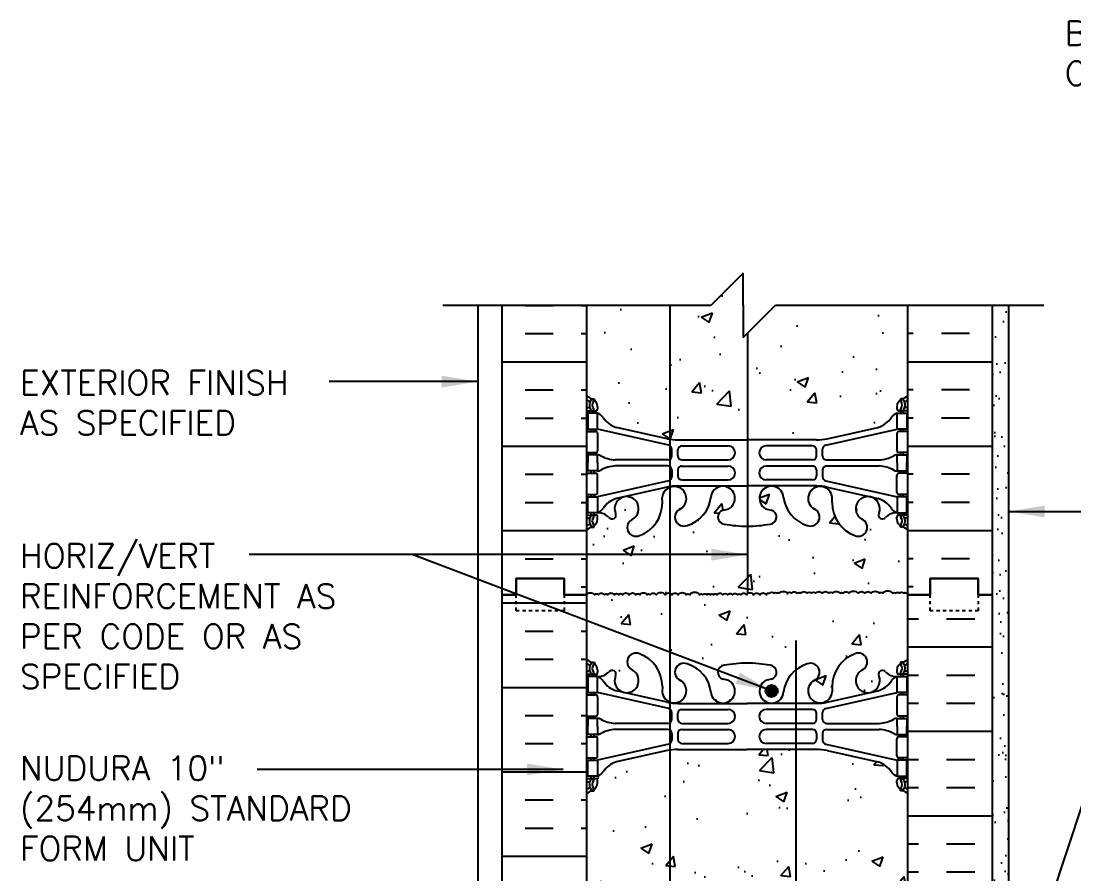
# Model space of a CAD drawing. Header units: inches. Extents: x 28.8 to 85.2, y -16 to 60.5.
# Drawn here: x 31.09 to 63.84, y 28.57 to 55.09 of the extents above; entities that cross this region are included whole.
import ezdxf

# ---------------------------------------------------------------- set-up
doc = ezdxf.new("R2010")
doc.units = ezdxf.units.IN
doc.header["$LTSCALE"] = 0.5
doc.header["$MEASUREMENT"] = 0
doc.linetypes.add('DASHED2', pattern=[0.375, 0.25, -0.125])
for name, color, linetype in [('HATCH', 12, 'Continuous'), ('line25', 2, 'Continuous'), ('LINE3', 3, 'Continuous'), ('LINE50', 5, 'Continuous'), ('LINE9', 9, 'Continuous'), ('TEXT', 4, 'Continuous'), ('Web_Edge', 9, 'Continuous')]:
    doc.layers.add(name, color=color, linetype=linetype)
doc.styles.add('DIM', font='romans.shx', dxfattribs={"width": 0.7})
doc.styles.add('ROMANS', font='romans.shx', dxfattribs={"height": 1.125})
doc.dimstyles.new('ext_12', dxfattribs={"dimscale": 12, "dimtxt": 0.09375, "dimasz": 0.09375, "dimexe": 0.09375, "dimexo": 0.0625, "dimgap": 0.0625, "dimtad": 1, "dimdec": 1, "dimzin": 3, "dimdsep": 46, "dimlunit": 4, "dimtxsty": 'DIM', "dimcen": 0.09, "dimdle": 0.09375, "dimclrt": 4, "dimadec": 0, "dimazin": 0, "dimtfac": 1, "dimtdec": 1, "dimtmove": 2, "dimatfit": 3, "dimfxl": 1, "dimfrac": 2, "dimtolj": 1, "dimtzin": 0, "dimarcsym": 0})

msp = doc.modelspace()

# ---------------------------------------------------------------- hatches: boundary and pattern name
at = {"layer": 'HATCH'}
h = msp.add_hatch(dxfattribs=at)
h.set_pattern_fill('AR-CONC', color=256, scale=0.5)
h.paths.add_polyline_path([(53.68, 45.383), (53.551, 45.254), (53.551, 46.254), (53.551, 47.254), (52.551, 46.254), (51.28, 46.254), (51.28, 42.085, 0.039897), (51.518, 42.066), (53.68, 42.066)])
h.paths.add_polyline_path([(58.676, 46.254), (54.551, 46.254), (53.68, 45.383), (53.68, 42.066), (55.834, 42.066, 0.054974), (56.161, 42.102), (57.742, 42.455, 0.17445), (58.149, 42.751, -0.168672), (58.335, 42.9), (58.44, 42.9), (58.44, 42.97), (58.393, 42.97, -0.414214), (58.33, 43.033), (58.33, 43.1, -0.249069), (58.44, 43.307), (58.44, 43.349), (58.53, 43.349, 0.08841), (58.676, 43.446)])
h.paths.add_polyline_path([(51.28, 46.254), (48.676, 46.254), (48.676, 43.446, 0.088416), (48.822, 43.349), (48.912, 43.349), (48.912, 43.307, -0.249069), (49.022, 43.1), (49.022, 43.033, -0.414214), (48.96, 42.97), (48.912, 42.97), (48.912, 42.9), (49.017, 42.9, -0.168672), (49.203, 42.751, 0.17445), (49.61, 42.455), (51.191, 42.102, 0.015044), (51.28, 42.085)])
h.paths.add_polyline_path([(51.28, 32.423, 0.015044), (51.191, 32.406), (49.61, 32.053, 0.17445), (49.203, 31.758, -0.168672), (49.017, 31.608), (48.912, 31.608), (48.912, 31.538), (48.96, 31.538, -0.414214), (49.022, 31.475), (49.022, 31.408, -0.249069), (48.912, 31.201), (48.912, 31.159), (48.822, 31.159, 0.088416), (48.676, 31.062), (48.676, 25.446, 0.088416), (48.822, 25.349), (48.912, 25.349), (48.912, 25.307, -0.249069), (49.022, 25.1), (49.022, 25.033, -0.414214), (48.96, 24.97), (48.912, 24.97), (48.912, 24.9), (49.017, 24.9, -0.168672), (49.203, 24.751, 0.17445), (49.61, 24.455), (51.191, 24.102, 0.015044), (51.28, 24.085)])
h.paths.add_polyline_path([(55.185, 32.442), (53.676, 32.442), (51.518, 32.442, 0.039897), (51.28, 32.423), (51.28, 24.085, 0.039897), (51.518, 24.066), (53.676, 24.066), (55.185, 24.066)])
h.paths.add_polyline_path([(58.676, 31.062, 0.08841), (58.53, 31.159), (58.44, 31.159), (58.44, 31.201, -0.249069), (58.33, 31.408), (58.33, 31.475, -0.414214), (58.393, 31.538), (58.44, 31.538), (58.44, 31.608), (58.335, 31.608, -0.168672), (58.149, 31.758, 0.17445), (57.742, 32.053), (56.161, 32.406, 0.054974), (55.834, 32.442), (55.185, 32.442), (55.185, 24.066), (55.834, 24.066, 0.054974), (56.161, 24.102), (57.742, 24.455, 0.17445), (58.149, 24.751, -0.168672), (58.335, 24.9), (58.44, 24.9), (58.44, 24.97), (58.393, 24.97, -0.414214), (58.33, 25.033), (58.33, 25.1, -0.249069), (58.44, 25.307), (58.44, 25.349), (58.53, 25.349, 0.08841), (58.676, 25.446), (58.676, 28.129)])
h.paths.add_polyline_path([(55.185, 21.595, -0.202474), (54.803, 22.303, 1.604516), (54.245, 21.927, 0.044004), (54.386, 21.888, -0.921438), (54.39, 21.449, -0.047544), (53.676, 21.385, -0.047544), (52.962, 21.449, -0.921438), (52.966, 21.888, 0.044004), (53.107, 21.927, 1.604516), (52.549, 22.303, -0.307094), (51.81, 21.408, -1), (51.596, 21.919, 1.661382), (51.035, 22.272), (51.036, 22.126, -0.316114), (50.327, 21.091, -1), (50.113, 21.602, 2.135543), (49.573, 21.801, -0.940447), (49.375, 21.649, 0.23174), (49.017, 21.8), (48.912, 21.8), (48.912, 21.73), (48.96, 21.73, -0.414214), (49.022, 21.668), (49.022, 21.6, -0.249069), (48.912, 21.393), (48.912, 21.351), (48.822, 21.351, 0.088416), (48.676, 21.254), (48.676, 19.254), (48.676, 17.254, 0.088416), (48.822, 17.157), (48.912, 17.157), (48.912, 17.115, -0.249069), (49.022, 16.908), (49.022, 16.84, -0.414214), (48.96, 16.778), (48.912, 16.778), (48.912, 16.708), (49.017, 16.708, 0.231736), (49.375, 16.859, -0.8344), (49.586, 16.733), (49.574, 16.712, 2.155404), (50.113, 16.907, -1), (50.327, 17.418, -0.311223), (51.036, 16.402), (51.035, 16.237, 1.661382), (51.596, 16.589, -1), (51.81, 17.101, -0.307094), (52.549, 16.205, 1.604516), (53.107, 16.581, 0.044004), (52.966, 16.62, -0.921438), (52.962, 17.059, -0.047544), (53.676, 17.124, -0.047544), (54.39, 17.059, -0.921438), (54.386, 16.62, 0.044004), (54.245, 16.581, 1.604516), (54.803, 16.205, -0.202474), (55.185, 16.914)])
h.paths.add_polyline_path([(58.676, 21.254, 0.08841), (58.53, 21.351), (58.44, 21.351), (58.44, 21.393, -0.249069), (58.33, 21.6), (58.33, 21.668, -0.414214), (58.393, 21.73), (58.44, 21.73), (58.44, 21.8), (58.335, 21.8, 0.231736), (57.977, 21.649, -0.8344), (57.766, 21.775), (57.778, 21.796, 0.235665), (57.742, 22.129), (57.301, 22.129, -0.086721), (57.131, 22.159, 0.457284), (57.239, 21.602, -1), (57.025, 21.091, -0.311223), (56.316, 22.107), (56.317, 22.272, 1.661382), (55.756, 21.919, -1), (55.542, 21.408, -0.098496), (55.185, 21.595), (55.185, 16.914, -0.098496), (55.542, 17.101, -1), (55.756, 16.589, 1.661382), (56.317, 16.237), (56.316, 16.382, -0.316114), (57.025, 17.418, -1), (57.239, 16.907, 2.135543), (57.779, 16.707, -0.940447), (57.977, 16.859, 0.23174), (58.335, 16.708), (58.44, 16.708), (58.44, 16.778), (58.393, 16.778, -0.414214), (58.33, 16.84), (58.33, 16.908, -0.249069), (58.44, 17.115), (58.44, 17.157), (58.53, 17.157, 0.08841), (58.676, 17.254), (58.676, 19.129), (57.401, 19.129, 0.414214), (57.301, 19.029), (57.301, 17.629), (56.801, 17.629), (56.801, 19.129, -0.414214), (57.301, 19.629), (58.676, 19.629)])
h.paths.add_polyline_path([(56.13, 16.244, -1), (55.755, 16.244, -1)], flags=16)
h.paths.add_polyline_path([(58.676, 13.062, 0.08841), (58.53, 13.159), (58.44, 13.159), (58.44, 13.201, -0.249069), (58.33, 13.408), (58.33, 13.475, -0.414214), (58.393, 13.538), (58.44, 13.538), (58.44, 13.608), (58.335, 13.608, -0.168672), (58.149, 13.758, 0.17445), (57.742, 14.053), (56.161, 14.406, 0.054974), (55.834, 14.442), (55.185, 14.442), (55.185, 6.066), (55.834, 6.066, 0.054974), (56.161, 6.102), (57.742, 6.455, 0.17445), (58.149, 6.751, -0.168672), (58.335, 6.9), (58.44, 6.9), (58.44, 6.97), (58.393, 6.97, -0.414214), (58.33, 7.033), (58.33, 7.1, -0.249069), (58.44, 7.307), (58.44, 7.349), (58.53, 7.349, 0.08841), (58.676, 7.446)])
h.paths.add_polyline_path([(55.185, 14.442), (53.676, 14.442), (51.518, 14.442, 0.054974), (51.191, 14.406), (49.61, 14.053, 0.17445), (49.203, 13.758, -0.168672), (49.017, 13.608), (48.912, 13.608), (48.912, 13.538), (48.96, 13.538, -0.414214), (49.022, 13.475), (49.022, 13.408, -0.249069), (48.912, 13.201), (48.912, 13.159), (48.822, 13.159, 0.088416), (48.676, 13.062), (48.676, 7.446, 0.088416), (48.822, 7.349), (48.912, 7.349), (48.912, 7.307, -0.249069), (49.022, 7.1), (49.022, 7.033, -0.414214), (48.96, 6.97), (48.912, 6.97), (48.912, 6.9), (49.017, 6.9, -0.168672), (49.203, 6.751, 0.17445), (49.61, 6.455), (51.191, 6.102, 0.054974), (51.518, 6.066), (53.676, 6.066), (55.185, 6.066)])
h.paths.add_polyline_path([(55.185, 3.595, -0.202474), (54.803, 4.303, 1.604516), (54.245, 3.927, 0.044004), (54.386, 3.888, -0.921438), (54.39, 3.449, -0.047544), (53.676, 3.385, -0.047544), (52.962, 3.449, -0.921438), (52.966, 3.888, 0.044004), (53.107, 3.927, 1.604516), (52.549, 4.303, -0.307094), (51.81, 3.408, -1), (51.596, 3.919, 1.661382), (51.035, 4.272), (51.036, 4.126, -0.316114), (50.327, 3.091, -1), (50.113, 3.602, 2.135543), (49.573, 3.801, -0.940447), (49.375, 3.649, 0.23174), (49.017, 3.8), (48.912, 3.8), (48.912, 3.73), (48.96, 3.73, -0.414214), (49.022, 3.668), (49.022, 3.6, -0.249069), (48.912, 3.393), (48.912, 3.351), (48.822, 3.351, 0.088416), (48.676, 3.254), (48.676, 1.254), (52.551, 1.254), (53.551, 2.254), (53.551, 1.254), (53.551, 0.254), (54.551, 1.254), (55.185, 1.254)])
h.paths.add_polyline_path([(58.676, 3.254, 0.08841), (58.53, 3.351), (58.44, 3.351), (58.44, 3.393, -0.249069), (58.33, 3.6), (58.33, 3.668, -0.414214), (58.393, 3.73), (58.44, 3.73), (58.44, 3.8), (58.335, 3.8, 0.231736), (57.977, 3.649, -0.8344), (57.766, 3.775), (57.778, 3.796, 2.155404), (57.239, 3.602, -1), (57.025, 3.091, -0.311223), (56.316, 4.107), (56.317, 4.272, 1.661382), (55.756, 3.919, -1), (55.542, 3.408, -0.098496), (55.185, 3.595), (55.185, 1.254), (58.676, 1.254)])
h = msp.add_hatch(dxfattribs=at)
h.set_pattern_fill('INSUL', color=256, scale=7, style=0)
h.set_pattern_definition([(0, (-2877.4856, -359.7554), (0, 2.625), []), (0, (-2877.4856, -358.8804), (0, 2.625), [0.875, -0.875]), (0, (-2877.4856, -358.0054), (0, 2.625), [0.875, -0.875])])
h.paths.add_polyline_path([(48.676, 46.254), (46.051, 46.254), (46.051, 37.254), (46.488, 37.254), (46.488, 37.754), (47.988, 37.754), (47.988, 37.254), (48.676, 37.254)])
h = msp.add_hatch(dxfattribs=at)
h.set_pattern_fill('INSUL', color=256, scale=7, style=0)
h.set_pattern_definition([(180, (2984.8376, -359.7554), (0, 2.625), []), (180, (2984.8376, -358.8804), (0, 2.625), [0.875, -0.875]), (180, (2984.8376, -358.0054), (0, 2.625), [0.875, -0.875])])
h.paths.add_polyline_path([(61.301, 46.254), (58.676, 46.254), (58.676, 37.254), (59.363, 37.254), (59.363, 37.754), (60.863, 37.754), (60.863, 37.254), (61.301, 37.254)])
h = msp.add_hatch(dxfattribs=at)
h.set_pattern_fill('AR-SAND', color=256, scale=0.5, style=0)
h.set_pattern_definition([(37.5, (38.8746, -11.62064), (-0.031497, 0.963412), [0, -0.76, 0, -0.85, 0, -0.8125]), (7.5, (38.8746, -11.6206), (0.884888, 1.411073), [0, -0.41, 0, -0.685, 0, -0.2625]), (327.5, (38.2596, -11.62064), (1.557071, 0.00283), [0, -0.25, 0, -0.9, 0, -1.175]), (317.5, (38.2596, -11.6206), (1.503063, 0.438838), [0, -0.125, 0, -0.59, 0, -0.675])])
h.paths.add_polyline_path([(61.801, 46.254), (61.301, 46.254), (61.301, 26.004), (61.801, 26.004)])
h = msp.add_hatch(dxfattribs=at)
h.set_pattern_fill('AR-CONC', color=256, scale=0.5)
h.paths.add_polyline_path([(58.676, 39.254, 0.08841), (58.53, 39.351), (58.44, 39.351), (58.44, 39.393, -0.249069), (58.33, 39.6), (58.33, 39.668, -0.414214), (58.393, 39.73), (58.44, 39.73), (58.44, 39.8), (58.335, 39.8, 0.231736), (57.977, 39.649, -0.8344), (57.766, 39.775), (57.778, 39.796, 2.155404), (57.239, 39.602, -1), (57.025, 39.091, -0.311223), (56.316, 40.107), (56.317, 40.272, 1.661382), (55.756, 39.919, -1), (55.542, 39.408, -0.307094), (54.803, 40.303, 1.604516), (54.245, 39.927, 0.044004), (54.386, 39.888, -0.921438), (54.39, 39.449, -0.047309), (53.68, 39.385), (53.68, 37.282, -0.434623), (53.874, 37.254, -0.520567), (54.068, 37.254, -0.520567), (54.273, 37.254, -0.520567), (54.373, 37.296, -0.520567), (54.504, 37.296, -0.520567), (54.593, 37.296, -0.520567), (54.676, 37.296, -0.484838), (54.925, 37.296, -0.520567), (55.046, 37.296, -0.520567), (55.229, 37.296, -0.520567), (55.334, 37.296, -0.520567), (55.544, 37.296, -0.520567), (55.67, 37.296, -0.520567), (55.796, 37.296, -0.520567), (56.006, 37.296, -0.520567), (56.216, 37.296, -0.520567), (56.336, 37.296, -0.520567), (56.562, 37.296, -0.520567), (56.656, 37.296, -0.520567), (56.845, 37.296, -0.520567), (57.123, 37.296, -0.520567), (57.333, 37.296, -0.520567), (57.532, 37.296, -0.520567), (57.779, 37.296, -0.520567), (57.889, 37.296, -0.520567), (58.195, 37.296, -0.520567), (58.3, 37.296, -0.520567), (58.416, 37.296, -0.520567), (58.536, 37.296, -0.520567), (58.626, 37.296, -0.217138), (58.676, 37.326)], flags=17)
h.paths.add_polyline_path([(52.962, 39.449, -0.921438), (52.966, 39.888, 0.044004), (53.107, 39.927, 1.604516), (52.549, 40.303, -0.307094), (51.81, 39.408, -1), (51.596, 39.919, 0.918234), (51.28, 40.596), (51.28, 33.912, 0.918234), (51.596, 34.589, -1), (51.81, 35.101, -0.307094), (52.549, 34.205, 1.604516), (53.107, 34.581, 0.044004), (52.966, 34.62, -0.921438), (52.962, 35.059, -0.047544), (53.676, 35.124, -0.047544), (54.39, 35.059, -0.921438), (54.386, 34.62, 0.044004), (54.245, 34.581, 1.604516), (54.803, 34.205, -0.307094), (55.542, 35.101, -1), (55.756, 34.589, 1.661382), (56.317, 34.237), (56.316, 34.382, -0.316114), (57.025, 35.418, -1), (57.239, 34.907, 2.135543), (57.779, 34.707, -0.940447), (57.977, 34.859, 0.23174), (58.335, 34.708), (58.44, 34.708), (58.44, 34.778), (58.393, 34.778, -0.414214), (58.33, 34.84), (58.33, 34.908, -0.249069), (58.44, 35.115), (58.44, 35.157), (58.53, 35.157, 0.08841), (58.676, 35.254), (58.676, 37.254), (58.676, 39.254, 0.08841), (58.53, 39.351), (58.44, 39.351), (58.44, 39.393, -0.249069), (58.33, 39.6), (58.33, 39.668, -0.414214), (58.393, 39.73), (58.44, 39.73), (58.44, 39.8), (58.335, 39.8, 0.231736), (57.977, 39.649, -0.8344), (57.766, 39.775), (57.778, 39.796, 2.155404), (57.239, 39.602, -1), (57.025, 39.091, -0.311223), (56.316, 40.107), (56.317, 40.272, 1.661382), (55.756, 39.919, -1), (55.542, 39.408, -0.307094), (54.803, 40.303, 1.604516), (54.245, 39.927, 0.044004), (54.386, 39.888, -0.921438), (54.39, 39.449, -0.047544), (53.676, 39.385, -0.047544)])
h.paths.add_polyline_path([(54.622, 34.26, -1), (54.247, 34.26, -1)], flags=16)
h.paths.add_polyline_path([(51.28, 40.596, 0.294253), (51.035, 40.272), (51.036, 40.126, -0.316114), (50.327, 39.091, -1), (50.113, 39.602, 2.135543), (49.573, 39.801, -0.940447), (49.375, 39.649, 0.23174), (49.017, 39.8), (48.912, 39.8), (48.912, 39.73), (48.96, 39.73, -0.414214), (49.022, 39.668), (49.022, 39.6, -0.249069), (48.912, 39.393), (48.912, 39.351), (48.822, 39.351, 0.088416), (48.676, 39.254), (48.676, 37.254, -0.484838), (48.925, 37.254, -0.520567), (49.046, 37.254, -0.520567), (49.229, 37.254, -0.520567), (49.334, 37.254, -0.520567), (49.544, 37.254, -0.520567), (49.67, 37.254, -0.520567), (49.796, 37.254, -0.520567), (50.006, 37.254, -0.520567), (50.216, 37.254, -0.520567), (50.336, 37.254, -0.520567), (50.562, 37.254, -0.520567), (50.656, 37.254, -0.520567), (50.845, 37.254, -0.520567), (51.123, 37.254, -0.358186), (51.28, 37.298)])
h = msp.add_hatch(dxfattribs=at)
h.set_pattern_fill('AR-CONC', color=256, scale=0.5)
h.paths.add_polyline_path([(58.676, 39.254, 0.08841), (58.53, 39.351), (58.44, 39.351), (58.44, 39.393, -0.249069), (58.33, 39.6), (58.33, 39.668, -0.414214), (58.393, 39.73), (58.44, 39.73), (58.44, 39.8), (58.335, 39.8, 0.231736), (57.977, 39.649, -0.8344), (57.766, 39.775), (57.778, 39.796, 2.155404), (57.239, 39.602, -1), (57.025, 39.091, -0.311223), (56.316, 40.107), (56.317, 40.272, 1.661382), (55.756, 39.919, -1), (55.542, 39.408, -0.307094), (54.803, 40.303, 1.604516), (54.245, 39.927, 0.044004), (54.386, 39.888, -0.921438), (54.39, 39.449, -0.047309), (53.68, 39.385), (53.68, 37.282, -0.434623), (53.874, 37.254, -0.520567), (54.068, 37.254, -0.520567), (54.273, 37.254, -0.520567), (54.373, 37.296, -0.520567), (54.504, 37.296, -0.520567), (54.593, 37.296, -0.520567), (54.676, 37.296, -0.484838), (54.925, 37.296, -0.520567), (55.046, 37.296, -0.520567), (55.229, 37.296, -0.520567), (55.334, 37.296, -0.520567), (55.544, 37.296, -0.520567), (55.67, 37.296, -0.520567), (55.796, 37.296, -0.520567), (56.006, 37.296, -0.520567), (56.216, 37.296, -0.520567), (56.336, 37.296, -0.520567), (56.562, 37.296, -0.520567), (56.656, 37.296, -0.520567), (56.845, 37.296, -0.520567), (57.123, 37.296, -0.520567), (57.333, 37.296, -0.520567), (57.532, 37.296, -0.520567), (57.779, 37.296, -0.520567), (57.889, 37.296, -0.520567), (58.195, 37.296, -0.520567), (58.3, 37.296, -0.520567), (58.416, 37.296, -0.520567), (58.536, 37.296, -0.520567), (58.626, 37.296, -0.217138), (58.676, 37.326)])
h = msp.add_hatch(dxfattribs=at)
h.set_pattern_fill('INSUL', color=256, scale=7, style=0)
h.set_pattern_definition([(0, (-2877.4856, -377.7554), (0, 2.625), []), (0, (-2877.4856, -376.8804), (0, 2.625), [0.875, -0.875]), (0, (-2877.4856, -376.0054), (0, 2.625), [0.875, -0.875])])
h.paths.add_polyline_path([(46.051, 19.254), (46.488, 19.254), (46.488, 19.754), (47.988, 19.754), (47.988, 19.254), (48.676, 19.254), (48.676, 37.254), (47.988, 37.254), (47.988, 37.754), (46.488, 37.754), (46.488, 37.254), (46.051, 37.254)])
h = msp.add_hatch(dxfattribs=at)
h.set_pattern_fill('AR-CONC', color=256, scale=0.5)
h.paths.add_polyline_path([(58.676, 37.254), (58.635, 37.265, 0.73323), (58.536, 37.296, 0.520567), (58.416, 37.296, 0.520567), (58.3, 37.296, 0.520567), (58.195, 37.296, 0.520567), (57.889, 37.296, 0.520567), (57.779, 37.296, 0.520567), (57.532, 37.296, 0.520567), (57.333, 37.296, 0.520567), (57.123, 37.296, 0.520567), (56.845, 37.296, 0.520567), (56.656, 37.296, 0.520567), (56.562, 37.296, 0.520567), (56.336, 37.296, 0.520567), (56.216, 37.296, 0.520567), (56.006, 37.296, 0.520567), (55.796, 37.296, 0.520567), (55.67, 37.296, 0.520567), (55.544, 37.296, 0.520567), (55.334, 37.296, 0.520567), (55.229, 37.296, 0.520567), (55.046, 37.296, 0.520567), (54.925, 37.296, 0.484838), (54.676, 37.296, 0.520567), (54.593, 37.296, 0.520567), (54.504, 37.296, 0.520567), (54.373, 37.296, 0.520567), (54.273, 37.254, 0.520567), (54.068, 37.254, 0.520567), (53.874, 37.254, 0.520567), (53.654, 37.254, 0.520567), (53.476, 37.254, 0.520567), (53.376, 37.254, 0.520567), (53.218, 37.254, 0.520567), (53.066, 37.254, 0.520567), (52.919, 37.254, 0.520567), (52.741, 37.254, 0.520567), (52.626, 37.254, 0.520567), (52.536, 37.254, 0.520567), (52.416, 37.254, 0.520567), (52.3, 37.254, 0.520567), (52.195, 37.254, 0.520567), (51.889, 37.254, 0.520567), (51.779, 37.254, 0.520567), (51.532, 37.254, 0.520567), (51.333, 37.254, 0.136862), (51.28, 37.298), (51.28, 33.912, 0.918234), (51.596, 34.589, -1), (51.81, 35.101, -0.307094), (52.549, 34.205, 1.604516), (53.107, 34.581, 0.044004), (52.966, 34.62, -0.921438), (52.962, 35.059, -0.047544), (53.676, 35.124, -0.047544), (54.39, 35.059, -0.921438), (54.386, 34.62, 0.044004), (54.245, 34.581, 1.604516), (54.803, 34.205, -0.307094), (55.542, 35.101, -1), (55.756, 34.589, 1.661382), (56.317, 34.237), (56.316, 34.382, -0.316114), (57.025, 35.418, -1), (57.239, 34.907, 2.135543), (57.779, 34.707, -0.940447), (57.977, 34.859, 0.23174), (58.335, 34.708), (58.44, 34.708), (58.44, 34.778), (58.393, 34.778, -0.414214), (58.33, 34.84), (58.33, 34.908, -0.249069), (58.44, 35.115), (58.44, 35.157), (58.53, 35.157, 0.08841), (58.676, 35.254)])
h.paths.add_polyline_path([(54.622, 34.26, -1), (54.247, 34.26, -1)], flags=16)
h.paths.add_polyline_path([(51.28, 37.298, 0.358186), (51.123, 37.254, 0.520567), (50.845, 37.254, 0.520567), (50.656, 37.254, 0.520567), (50.562, 37.254, 0.520567), (50.336, 37.254, 0.520567), (50.216, 37.254, 0.520567), (50.006, 37.254, 0.520567), (49.796, 37.254, 0.520567), (49.67, 37.254, 0.520567), (49.544, 37.254, 0.520567), (49.334, 37.254, 0.520567), (49.229, 37.254, 0.520567), (49.046, 37.254, 0.520567), (48.925, 37.254, 0.484838), (48.676, 37.254), (48.676, 35.254, 0.088416), (48.822, 35.157), (48.912, 35.157), (48.912, 35.115, -0.249069), (49.022, 34.908), (49.022, 34.84, -0.414214), (48.96, 34.778), (48.912, 34.778), (48.912, 34.708), (49.017, 34.708, 0.231736), (49.375, 34.859, -0.8344), (49.586, 34.733), (49.574, 34.712, 2.155404), (50.113, 34.907, -1), (50.327, 35.418, -0.311223), (51.036, 34.402), (51.035, 34.237, 0.294253), (51.28, 33.912)])
h = msp.add_hatch(dxfattribs=at)
h.set_pattern_fill('INSUL', color=256, scale=7, style=0)
h.set_pattern_definition([(0, (38.8746, -11.6206), (0, 2.625), []), (0, (38.8746, -10.7456), (0, 2.625), [0.875, -0.875]), (0, (38.8746, -9.8706), (0, 2.625), [0.875, -0.875])])
h.paths.add_polyline_path([(58.676, 28.129), (61.301, 25.504), (61.301, 37.254), (60.863, 37.254), (60.863, 36.754), (59.363, 36.754), (59.363, 37.254), (58.676, 37.254)])
h.paths.add_polyline_path([(61.301, 16.254), (58.676, 13.629), (58.676, 1.254), (59.363, 1.254), (59.363, 1.754), (60.863, 1.754), (60.863, 1.254), (61.301, 1.254)])
at = {"layer": 'LINE3'}
msp.add_hatch(color=256, dxfattribs=at).paths.add_polyline_path([(54.247, 34.26, 1), (54.622, 34.26, 1)])

# ---------------------------------------------------------------- linework, layer by layer
at = {"layer": 'HATCH'}
for points in [[(48.676, 37.254, -0.484838), (48.925, 37.254, -0.520567), (49.046, 37.254, -0.520567), (49.229, 37.254, -0.520567), (49.334, 37.254, -0.520567), (49.544, 37.254, -0.520567), (49.67, 37.254, -0.520567), (49.796, 37.254, -0.520567), (50.006, 37.254, -0.520567), (50.216, 37.254, -0.520567), (50.336, 37.254, -0.520567), (50.562, 37.254, -0.520567), (50.656, 37.254, -0.520567), (50.845, 37.254, -0.520567), (51.123, 37.254, -0.520567), (51.333, 37.254, -0.520567), (51.532, 37.254, -0.520567), (51.779, 37.254, -0.520567), (51.889, 37.254, -0.520567), (52.195, 37.254, -0.520567), (52.3, 37.254, -0.520567), (52.416, 37.254, -0.520567), (52.536, 37.254, -0.520567), (52.626, 37.254, -0.520567), (52.741, 37.254, -0.520567), (52.919, 37.254, -0.520567), (53.066, 37.254, -0.520567), (53.218, 37.254, -0.520567), (53.376, 37.254, -0.520567), (53.476, 37.254, -0.520567), (53.654, 37.254, -0.520567), (53.874, 37.254, -0.520567), (54.068, 37.254, -0.520567), (54.273, 37.254, -0.520567), (54.373, 37.296, -0.520567), (54.504, 37.296, -0.520567), (54.593, 37.296, -0.520567), (54.676, 37.296)], [(54.676, 37.296, -0.484838), (54.925, 37.296, -0.520567), (55.046, 37.296, -0.520567), (55.229, 37.296, -0.520567), (55.334, 37.296, -0.520567), (55.544, 37.296, -0.520567), (55.67, 37.296, -0.520567), (55.796, 37.296, -0.520567), (56.006, 37.296, -0.520567), (56.216, 37.296, -0.520567), (56.336, 37.296, -0.520567), (56.562, 37.296, -0.520567), (56.656, 37.296, -0.520567), (56.845, 37.296, -0.520567), (57.123, 37.296, -0.520567), (57.333, 37.296, -0.520567), (57.532, 37.296, -0.520567), (57.779, 37.296, -0.520567), (57.889, 37.296, -0.520567), (58.195, 37.296, -0.520567), (58.3, 37.296, -0.520567), (58.416, 37.296, -0.520567), (58.536, 37.296, -0.520567), (58.626, 37.296, -0.217138), (58.676, 37.326, -0.217138)]]:
    msp.add_lwpolyline(points, format="xyb", dxfattribs=at)
at = {"layer": 'line25'}
for p, q in [((48.676, 46.254), (48.676, 37.254)), ((58.676, 37.254), (58.676, 46.254)), ((48.676, 37.254), (48.676, 19.254)), ((58.676, 28.129), (58.676, 37.254))]:
    msp.add_line(p, q, dxfattribs=at)
at = {"layer": 'LINE3'}
for p, q in [((51.28, 19.655), (51.28, 46.254)), ((53.68, 45.383), (53.68, 37.282)), ((55.185, 35.834), (55.185, 1.254))]:
    msp.add_line(p, q, dxfattribs=at)
msp.add_circle((54.435, 34.26), 0.188, dxfattribs=at)
at = {"layer": 'LINE50'}
for p, q in [((46.051, 37.254), (46.051, 46.254)), ((61.301, 37.254), (61.301, 46.254)), ((46.051, 19.254), (46.051, 37.254)), ((61.301, 25.504), (61.301, 37.254))]:
    msp.add_line(p, q, dxfattribs=at)
for points in [[(46.051, 37.254), (46.488, 37.254), (46.488, 37.754), (47.988, 37.754), (47.988, 37.254), (48.676, 37.254)], [(48.676, 37.254), (47.988, 37.254), (47.988, 37.754), (46.488, 37.754), (46.488, 37.254), (46.051, 37.254)], [(61.301, 37.254), (60.863, 37.254), (60.863, 37.754), (59.363, 37.754), (59.363, 37.254), (58.676, 37.254)], [(58.676, 37.254), (59.363, 37.254), (59.363, 37.754), (60.863, 37.754), (60.863, 37.254), (61.301, 37.254)]]:
    msp.add_lwpolyline(points, dxfattribs=at)
at = {"layer": 'LINE9'}
for p, q in [((53.551, 47.254), (52.551, 46.254)), ((53.551, 46.254), (53.551, 47.254)), ((44.209, 46.254), (52.551, 46.254)), ((45.301, 46.254), (45.301, 19.254)), ((53.551, 45.254), (54.551, 46.254)), ((53.551, 46.254), (53.551, 45.254)), ((54.551, 46.254), (62.905, 46.254)), ((61.801, 46.254), (61.801, 26.004))]:
    msp.add_line(p, q, dxfattribs=at)
at = {"layer": 'LINE9', "linetype": 'DASHED2', "ltscale": 0.15}
for points in [[(47.988, 37.254), (47.988, 37.254), (47.988, 36.754), (46.488, 36.754), (46.488, 37.254), (46.488, 37.254)], [(60.863, 37.254), (60.863, 37.254), (60.863, 36.754), (59.363, 36.754), (59.363, 37.254), (59.363, 37.254)]]:
    msp.add_lwpolyline(points, dxfattribs=at)
at = {"layer": 'Web_Edge'}
for p, q in [((48.822, 43.349), (48.912, 43.349)), ((48.912, 43.349), (48.912, 43.307)), ((58.53, 43.349), (58.44, 43.349)), ((58.44, 43.349), (58.44, 43.307)), ((48.676, 43.07), (48.754, 43.07)), ((48.676, 42.97), (48.96, 42.97)), ((48.822, 42.97), (48.822, 42.9)), ((48.912, 42.97), (48.912, 42.9)), ((49.022, 43.1), (49.022, 43.033)), ((58.33, 43.1), (58.33, 43.033)), ((58.676, 42.97), (58.393, 42.97)), ((58.44, 42.97), (58.44, 42.9)), ((58.53, 42.97), (58.53, 42.9)), ((58.676, 43.07), (58.598, 43.07)), ((48.676, 42.33), (48.96, 42.33)), ((48.822, 42.4), (48.822, 42.33)), ((48.912, 42.4), (48.912, 42.33)), ((51.235, 41.904), (49.017, 42.4)), ((49.022, 42.268), (49.022, 41.733)), ((51.191, 42.102), (49.61, 42.455)), ((56.117, 41.904), (58.335, 42.4)), ((56.161, 42.102), (57.742, 42.455)), ((58.33, 42.268), (58.33, 41.733)), ((58.676, 42.33), (58.393, 42.33)), ((58.44, 42.4), (58.44, 42.33)), ((58.53, 42.4), (58.53, 42.33)), ((51.518, 42.066), (53.676, 42.066)), ((55.834, 42.066), (53.676, 42.066)), ((48.676, 41.67), (48.96, 41.67)), ((48.822, 41.67), (48.822, 41.6)), ((48.912, 41.67), (48.912, 41.6)), ((51.332, 41.569), (51.332, 41.782)), ((51.52, 41.57), (51.52, 41.754)), ((51.645, 41.879), (53.084, 41.879)), ((55.707, 41.879), (54.268, 41.879)), ((55.832, 41.57), (55.832, 41.754)), ((56.02, 41.569), (56.02, 41.782)), ((58.676, 41.67), (58.393, 41.67)), ((58.44, 41.67), (58.44, 41.6)), ((58.53, 41.67), (58.53, 41.6)), ((51.207, 41.444), (49.57, 41.444)), ((51.645, 41.445), (53.084, 41.445)), ((55.707, 41.445), (54.268, 41.445)), ((56.145, 41.444), (57.782, 41.444)), ((48.676, 41.03), (48.96, 41.03)), ((48.822, 41.03), (48.822, 41.1)), ((48.912, 41.03), (48.912, 41.1)), ((49.022, 40.433), (49.022, 40.968)), ((51.207, 41.256), (49.57, 41.256)), ((51.332, 41.131), (51.332, 40.919)), ((51.52, 41.13), (51.52, 40.946)), ((51.645, 41.255), (53.084, 41.255)), ((55.707, 41.255), (54.268, 41.255)), ((55.832, 41.13), (55.832, 40.946)), ((56.02, 41.131), (56.02, 40.919)), ((56.145, 41.256), (57.782, 41.256)), ((58.33, 40.433), (58.33, 40.968)), ((58.676, 41.03), (58.393, 41.03)), ((58.44, 41.03), (58.44, 41.1)), ((58.53, 41.03), (58.53, 41.1)), ((51.235, 40.797), (49.017, 40.3)), ((51.518, 40.635), (53.676, 40.635)), ((51.645, 40.821), (53.084, 40.821)), ((55.834, 40.635), (53.676, 40.635)), ((55.707, 40.821), (54.268, 40.821)), ((56.117, 40.797), (58.335, 40.3)), ((48.676, 40.37), (48.96, 40.37)), ((48.822, 40.3), (48.822, 40.37)), ((48.912, 40.3), (48.912, 40.37)), ((51.191, 40.599), (49.61, 40.246)), ((56.161, 40.599), (57.742, 40.246)), ((58.676, 40.37), (58.393, 40.37)), ((58.44, 40.3), (58.44, 40.37)), ((58.53, 40.3), (58.53, 40.37)), ((51.036, 40.107), (51.035, 40.272)), ((56.316, 40.107), (56.317, 40.272)), ((48.676, 39.73), (48.96, 39.73)), ((48.676, 39.63), (48.754, 39.63)), ((48.822, 39.73), (48.822, 39.8)), ((48.912, 39.73), (48.912, 39.8)), ((49.022, 39.6), (49.022, 39.668)), ((49.574, 39.796), (49.586, 39.775)), ((57.778, 39.796), (57.766, 39.775)), ((58.33, 39.6), (58.33, 39.668)), ((58.676, 39.73), (58.393, 39.73)), ((58.44, 39.73), (58.44, 39.8)), ((58.53, 39.73), (58.53, 39.8)), ((58.676, 39.63), (58.598, 39.63)), ((48.822, 39.351), (48.912, 39.351)), ((48.912, 39.351), (48.912, 39.393)), ((58.44, 39.351), (58.44, 39.393)), ((58.53, 39.351), (58.44, 39.351)), ((48.822, 35.157), (48.912, 35.157)), ((48.912, 35.157), (48.912, 35.115)), ((58.53, 35.157), (58.44, 35.157)), ((58.44, 35.157), (58.44, 35.115)), ((48.676, 34.878), (48.754, 34.878)), ((48.676, 34.778), (48.96, 34.778)), ((48.822, 34.778), (48.822, 34.708)), ((48.912, 34.778), (48.912, 34.708)), ((49.022, 34.908), (49.022, 34.84)), ((49.574, 34.712), (49.586, 34.733)), ((57.778, 34.712), (57.766, 34.733)), ((58.33, 34.908), (58.33, 34.84)), ((58.676, 34.778), (58.393, 34.778)), ((58.44, 34.778), (58.44, 34.708)), ((58.53, 34.778), (58.53, 34.708)), ((58.676, 34.878), (58.598, 34.878)), ((51.036, 34.402), (51.035, 34.237)), ((56.316, 34.402), (56.317, 34.237)), ((48.676, 34.138), (48.96, 34.138)), ((48.822, 34.208), (48.822, 34.138)), ((48.912, 34.208), (48.912, 34.138)), ((51.235, 33.711), (49.017, 34.208)), ((49.022, 34.075), (49.022, 33.54)), ((51.191, 33.91), (49.61, 34.263)), ((56.117, 33.711), (58.335, 34.208)), ((56.161, 33.91), (57.742, 34.263)), ((58.33, 34.075), (58.33, 33.54)), ((58.676, 34.138), (58.393, 34.138)), ((58.44, 34.208), (58.44, 34.138)), ((58.53, 34.208), (58.53, 34.138)), ((51.518, 33.874), (53.676, 33.874)), ((55.834, 33.874), (53.676, 33.874)), ((48.676, 33.478), (48.96, 33.478)), ((48.822, 33.478), (48.822, 33.408)), ((48.912, 33.478), (48.912, 33.408)), ((51.332, 33.377), (51.332, 33.589)), ((51.52, 33.378), (51.52, 33.562)), ((51.645, 33.687), (53.084, 33.687)), ((55.707, 33.687), (54.268, 33.687)), ((55.832, 33.378), (55.832, 33.562)), ((56.02, 33.377), (56.02, 33.589)), ((58.676, 33.478), (58.393, 33.478)), ((58.44, 33.478), (58.44, 33.408)), ((58.53, 33.478), (58.53, 33.408)), ((51.207, 33.252), (49.57, 33.252)), ((51.645, 33.253), (53.084, 33.253)), ((55.707, 33.253), (54.268, 33.253)), ((56.145, 33.252), (57.782, 33.252)), ((48.676, 32.838), (48.96, 32.838)), ((48.822, 32.838), (48.822, 32.908)), ((48.912, 32.838), (48.912, 32.908)), ((49.022, 32.24), (49.022, 32.775)), ((51.207, 33.064), (49.57, 33.064)), ((51.332, 32.939), (51.332, 32.727)), ((51.52, 32.938), (51.52, 32.754)), ((51.645, 33.063), (53.084, 33.063)), ((55.707, 33.063), (54.268, 33.063)), ((55.832, 32.938), (55.832, 32.754)), ((56.02, 32.939), (56.02, 32.727)), ((56.145, 33.064), (57.782, 33.064)), ((58.33, 32.24), (58.33, 32.775)), ((58.676, 32.838), (58.393, 32.838)), ((58.44, 32.838), (58.44, 32.908)), ((58.53, 32.838), (58.53, 32.908)), ((51.235, 32.605), (49.017, 32.108)), ((51.518, 32.442), (53.676, 32.442)), ((51.645, 32.629), (53.084, 32.629)), ((55.834, 32.442), (53.676, 32.442)), ((55.707, 32.629), (54.268, 32.629)), ((56.117, 32.605), (58.335, 32.108)), ((48.676, 32.178), (48.96, 32.178)), ((48.822, 32.108), (48.822, 32.178)), ((48.912, 32.108), (48.912, 32.178)), ((51.191, 32.406), (49.61, 32.053)), ((56.161, 32.406), (57.742, 32.053)), ((58.676, 32.178), (58.393, 32.178)), ((58.44, 32.108), (58.44, 32.178)), ((58.53, 32.108), (58.53, 32.178)), ((48.676, 31.538), (48.96, 31.538)), ((48.676, 31.438), (48.754, 31.438)), ((48.822, 31.538), (48.822, 31.608)), ((48.912, 31.538), (48.912, 31.608)), ((49.022, 31.408), (49.022, 31.475)), ((58.33, 31.408), (58.33, 31.475)), ((58.676, 31.538), (58.393, 31.538)), ((58.44, 31.538), (58.44, 31.608)), ((58.53, 31.538), (58.53, 31.608)), ((58.676, 31.438), (58.598, 31.438)), ((48.822, 31.159), (48.912, 31.159)), ((48.912, 31.159), (48.912, 31.201)), ((58.44, 31.159), (58.44, 31.201)), ((58.53, 31.159), (58.44, 31.159))]:
    msp.add_line(p, q, dxfattribs=at)
for points in [[(48.717, 42.4), (49.017, 42.4), (49.017, 42.9), (48.717, 42.9)], [(58.635, 42.4), (58.335, 42.4), (58.335, 42.9), (58.635, 42.9)], [(48.717, 40.3), (49.017, 40.3), (49.017, 39.8), (48.717, 39.8)], [(58.635, 40.3), (58.335, 40.3), (58.335, 39.8), (58.635, 39.8)], [(48.717, 34.208), (49.017, 34.208), (49.017, 34.708), (48.717, 34.708)], [(58.635, 34.208), (58.335, 34.208), (58.335, 34.708), (58.635, 34.708)], [(48.717, 32.108), (49.017, 32.108), (49.017, 31.608), (48.717, 31.608)], [(58.635, 32.108), (58.335, 32.108), (58.335, 31.608), (58.635, 31.608)]]:
    msp.add_lwpolyline(points, close=True, dxfattribs=at)
for points in [[(49.017, 41.35), (49.017, 41.6), (48.717, 41.6), (48.717, 41.35)], [(58.335, 41.35), (58.335, 41.6), (58.635, 41.6), (58.635, 41.35)], [(49.017, 41.35), (49.017, 41.1), (48.717, 41.1), (48.717, 41.35)], [(58.335, 41.35), (58.335, 41.1), (58.635, 41.1), (58.635, 41.35)], [(49.017, 33.158), (49.017, 33.408), (48.717, 33.408), (48.717, 33.158)], [(58.335, 33.158), (58.335, 33.408), (58.635, 33.408), (58.635, 33.158)], [(49.017, 33.158), (49.017, 32.908), (48.717, 32.908), (48.717, 33.158)], [(58.335, 33.158), (58.335, 32.908), (58.635, 32.908), (58.635, 33.158)]]:
    msp.add_lwpolyline(points, dxfattribs=at)
for centre, radius, start, end in [((49.022, 43.807), 0.5, 226.2109, 250.5288), ((49.022, 43.807), 0.6, 234.7832, 245.0748), ((49.016, 43.155), 0.25, 140.1145, 222.4609), ((48.76, 43.244), 0.021, 343.464, 63.9957), ((48.858, 43.286), 0.045, 321.448, 139.1879), ((48.772, 43.1), 0.25, 0, 70.5288), ((49.016, 43.155), 0.16, 140.0001, 222.4609), ((58.58, 43.1), 0.25, 109.4712, 180), ((58.494, 43.286), 0.045, 40.8121, 218.552), ((58.336, 43.155), 0.16, 317.5391, 39.9999), ((58.33, 43.807), 0.5, 289.4712, 313.7878), ((58.336, 43.155), 0.25, 317.5391, 39.8855), ((58.592, 43.244), 0.021, 116.0043, 196.536), ((58.33, 43.807), 0.6, 294.9252, 305.2158), ((48.754, 43.09), 0.0196, 269.4032, 15.4901), ((48.864, 43.016), 0.045, 222.4609, 42.4609), ((48.96, 43.033), 0.0625, 270, 0), ((48.895, 42.558), 0.364, 34.9775, 70.3387), ((58.457, 42.558), 0.364, 109.6613, 145.0225), ((58.393, 43.033), 0.0625, 180, 270), ((58.488, 43.016), 0.045, 137.5391, 317.5391), ((58.598, 43.09), 0.0196, 164.5099, 270.5968), ((49.818, 43.169), 0.743, 212.7919, 253.8107), ((57.534, 43.169), 0.743, 286.1893, 327.2081), ((48.96, 42.268), 0.0625, 0, 90), ((58.393, 42.268), 0.0625, 90, 180), ((51.518, 43.566), 1.5, 257.4135, 270), ((55.834, 43.566), 1.5, 270, 282.5865), ((48.96, 41.733), 0.0625, 270, 0), ((49.013, 41.382), 0.219, 60.4937, 88.92), ((51.207, 41.782), 0.125, 0, 77.3767), ((51.645, 41.754), 0.125, 90, 180), ((53.084, 41.662), 0.217, 270, 90), ((54.268, 41.662), 0.217, 90, 270), ((55.707, 41.754), 0.125, 0, 90), ((56.145, 41.782), 0.125, 102.6233, 180), ((58.339, 41.382), 0.219, 91.08, 119.5063), ((58.393, 41.733), 0.0625, 180, 270), ((49.658, 42.611), 1.17, 242.6365, 265.6505), ((51.207, 41.569), 0.125, 270, 0), ((51.645, 41.57), 0.125, 180, 270), ((55.707, 41.57), 0.125, 270, 360), ((56.145, 41.569), 0.125, 180, 270), ((57.694, 42.611), 1.17, 274.3495, 297.3635), ((48.96, 40.968), 0.0625, 0, 90), ((49.013, 41.319), 0.219, 271.08, 299.5063), ((49.658, 40.089), 1.17, 94.3495, 117.3635), ((51.207, 41.131), 0.125, 0, 90), ((51.645, 41.13), 0.125, 90, 180), ((51.645, 40.946), 0.125, 180, 270), ((53.084, 41.038), 0.217, 270, 90), ((54.268, 41.038), 0.217, 90, 270), ((55.707, 41.13), 0.125, 0, 90), ((55.707, 40.946), 0.125, 270, 0), ((56.145, 41.131), 0.125, 90, 180), ((57.694, 40.089), 1.17, 62.6365, 85.6505), ((58.339, 41.319), 0.219, 240.4937, 268.92), ((58.393, 40.968), 0.0625, 90, 180), ((51.409, 40.244), 0.375, 299.9315, 175.7552), ((51.518, 39.135), 1.5, 90, 102.5865), ((51.207, 40.919), 0.125, 282.6233, 0), ((52.92, 40.252), 0.375, 299.9315, 175.7552), ((54.432, 40.252), 0.375, 4.2448, 240.0685), ((55.943, 40.244), 0.375, 4.2448, 240.0685), ((55.834, 39.135), 1.5, 77.4135, 90), ((56.145, 40.919), 0.125, 180, 257.3767), ((48.96, 40.433), 0.0625, 270, 0), ((49.926, 39.927), 0.375, 299.9315, 200.3757), ((51.519, 40.4), 1.034, 286.3365, 353.3331), ((55.833, 40.4), 1.034, 186.6669, 253.6635), ((57.426, 39.927), 0.375, 339.6243, 240.0685), ((58.393, 40.433), 0.0625, 180, 270), ((49.818, 39.532), 0.743, 106.1893, 147.2081), ((49.944, 40.113), 1.092, 290.5175, 359.6668), ((57.408, 40.113), 1.092, 180.3332, 249.4825), ((57.534, 39.532), 0.743, 32.7919, 73.8107), ((48.754, 39.611), 0.0196, 344.5099, 90.5968), ((49.016, 39.546), 0.25, 137.5391, 219.8855), ((48.864, 39.684), 0.045, 317.5391, 137.5391), ((49.016, 39.546), 0.16, 137.5391, 219.9999), ((48.96, 39.668), 0.0625, 360, 90), ((48.895, 40.143), 0.364, 289.6613, 325.0225), ((49.042, 39.36), 0.441, 41.0127, 93.2024), ((49.469, 39.731), 0.125, 221.0127, 20.3757), ((51.703, 39.663), 0.277, 112.68, 292.68), ((52.982, 39.669), 0.22, 104.2604, 264.8165), ((52.813, 40.708), 0.834, 277.8937, 290.6271), ((54.539, 40.708), 0.834, 249.3729, 262.1063), ((54.37, 39.669), 0.22, 275.1835, 75.7396), ((55.649, 39.663), 0.277, 247.32, 67.32), ((57.883, 39.731), 0.125, 159.6243, 318.9873), ((58.31, 39.36), 0.441, 86.7976, 138.9873), ((58.457, 40.143), 0.364, 214.9775, 250.3387), ((58.393, 39.668), 0.0625, 90, 180), ((58.488, 39.684), 0.045, 42.4609, 222.4609), ((58.336, 39.546), 0.16, 320.0001, 42.4609), ((58.336, 39.546), 0.25, 320.1145, 42.4609), ((58.598, 39.611), 0.0196, 89.4032, 195.4901), ((49.022, 38.893), 0.6, 114.9252, 125.2168), ((49.022, 38.893), 0.5, 109.4712, 133.7891), ((48.76, 39.456), 0.021, 296.0043, 16.536), ((48.858, 39.415), 0.045, 220.8121, 38.552), ((48.772, 39.6), 0.25, 289.4712, 360), ((50.22, 39.346), 0.277, 112.68, 292.68), ((53.659, 43.162), 3.777, 259.3725, 270.2606), ((53.693, 43.162), 3.777, 269.7394, 280.6275), ((57.132, 39.346), 0.277, 247.32, 67.32), ((58.58, 39.6), 0.25, 180, 250.5288), ((58.494, 39.415), 0.045, 141.448, 319.1879), ((58.33, 38.893), 0.5, 46.2122, 70.5288), ((58.592, 39.456), 0.021, 163.464, 243.9957), ((58.33, 38.893), 0.6, 54.7832, 65.0748), ((50.22, 35.162), 0.277, 67.32, 247.32), ((49.944, 34.395), 1.092, 0.3332, 69.4825), ((57.408, 34.395), 1.092, 110.5175, 179.6668), ((57.132, 35.162), 0.277, 292.68, 112.68), ((49.022, 35.615), 0.5, 226.2109, 250.5288), ((49.022, 35.615), 0.6, 234.7832, 245.0748), ((49.016, 34.963), 0.25, 140.1145, 222.4609), ((48.76, 35.052), 0.021, 343.464, 63.9957), ((48.858, 35.093), 0.045, 321.448, 139.1879), ((48.772, 34.908), 0.25, 0, 70.5288), ((49.016, 34.963), 0.16, 140.0001, 222.4609), ((51.703, 34.845), 0.277, 67.32, 247.32), ((51.519, 34.108), 1.034, 6.6669, 73.6635), ((52.982, 34.84), 0.22, 95.1835, 255.7396), ((53.659, 31.346), 3.777, 89.7394, 100.6275), ((53.693, 31.346), 3.777, 79.3725, 90.2606), ((54.37, 34.84), 0.22, 284.2604, 84.8165), ((55.833, 34.108), 1.034, 106.3365, 173.3331), ((55.649, 34.845), 0.277, 292.68, 112.68), ((58.58, 34.908), 0.25, 109.4712, 180), ((58.494, 35.093), 0.045, 40.8121, 218.552), ((58.336, 34.963), 0.16, 317.5391, 39.9999), ((58.33, 35.615), 0.5, 289.4712, 313.7878), ((58.336, 34.963), 0.25, 317.5391, 39.8855), ((58.592, 35.052), 0.021, 116.0043, 196.536), ((58.33, 35.615), 0.6, 294.9252, 305.2168), ((48.754, 34.898), 0.0196, 269.4032, 15.4901), ((48.864, 34.824), 0.045, 222.4609, 42.4609), ((48.96, 34.84), 0.0625, 270, 0), ((49.042, 35.149), 0.441, 266.7976, 318.9873), ((49.469, 34.777), 0.125, 339.6243, 138.9873), ((49.926, 34.582), 0.375, 159.6243, 60.0685), ((57.426, 34.582), 0.375, 119.9315, 20.3757), ((57.883, 34.777), 0.125, 41.0127, 200.3757), ((58.31, 35.149), 0.441, 221.0127, 273.2024), ((58.393, 34.84), 0.0625, 180, 270), ((58.488, 34.824), 0.045, 137.5391, 317.5391), ((58.598, 34.898), 0.0196, 164.5099, 270.5968), ((48.895, 34.365), 0.364, 34.9775, 70.3387), ((49.818, 34.977), 0.743, 212.7919, 253.8107), ((51.409, 34.264), 0.375, 184.2448, 60.0685), ((52.92, 34.256), 0.375, 184.2448, 60.0685), ((52.813, 33.8), 0.834, 69.3729, 82.1063), ((54.432, 34.256), 0.375, 119.9315, 355.7552), ((54.539, 33.8), 0.834, 97.8937, 110.6271), ((55.943, 34.264), 0.375, 119.9315, 355.7552), ((57.534, 34.977), 0.743, 286.1893, 327.2081), ((58.457, 34.365), 0.364, 109.6613, 145.0225), ((48.96, 34.075), 0.0625, 0, 90), ((58.393, 34.075), 0.0625, 90, 180), ((51.518, 35.374), 1.5, 257.4135, 270), ((55.834, 35.374), 1.5, 270, 282.5865), ((48.96, 33.54), 0.0625, 270, 0), ((49.013, 33.189), 0.219, 60.4937, 88.92), ((51.207, 33.589), 0.125, 0, 77.3767), ((51.645, 33.562), 0.125, 90, 180), ((53.084, 33.47), 0.217, 270, 90), ((54.268, 33.47), 0.217, 90, 270), ((55.707, 33.562), 0.125, 0, 90), ((56.145, 33.589), 0.125, 102.6233, 180), ((58.339, 33.189), 0.219, 91.08, 119.5063), ((58.393, 33.54), 0.0625, 180, 270), ((49.658, 34.419), 1.17, 242.6365, 265.6505), ((51.207, 33.377), 0.125, 270, 0), ((51.645, 33.378), 0.125, 180, 270), ((55.707, 33.378), 0.125, 270, 360), ((56.145, 33.377), 0.125, 180, 270), ((57.694, 34.419), 1.17, 274.3495, 297.3635), ((48.96, 32.775), 0.0625, 0, 90), ((49.013, 33.127), 0.219, 271.08, 299.5063), ((49.658, 31.897), 1.17, 94.3495, 117.3635), ((51.207, 32.939), 0.125, 0, 90), ((51.645, 32.938), 0.125, 90, 180), ((51.645, 32.754), 0.125, 180, 270), ((53.084, 32.846), 0.217, 270, 90), ((54.268, 32.846), 0.217, 90, 270), ((55.707, 32.938), 0.125, 0, 90), ((55.707, 32.754), 0.125, 270, 0), ((56.145, 32.939), 0.125, 90, 180), ((57.694, 31.897), 1.17, 62.6365, 85.6505), ((58.339, 33.127), 0.219, 240.4937, 268.92), ((58.393, 32.775), 0.0625, 90, 180), ((51.518, 30.942), 1.5, 90, 102.5865), ((51.207, 32.727), 0.125, 282.6233, 0), ((55.834, 30.942), 1.5, 77.4135, 90), ((56.145, 32.727), 0.125, 180, 257.3767), ((48.96, 32.24), 0.0625, 270, 0), ((58.393, 32.24), 0.0625, 180, 270), ((49.818, 31.339), 0.743, 106.1893, 147.2081), ((57.534, 31.339), 0.743, 32.7919, 73.8107), ((48.754, 31.418), 0.0196, 344.5099, 90.5968), ((49.016, 31.353), 0.25, 137.5391, 219.8855), ((48.864, 31.492), 0.045, 317.5391, 137.5391), ((49.016, 31.353), 0.16, 137.5391, 219.9999), ((48.96, 31.475), 0.0625, 360, 90), ((48.895, 31.951), 0.364, 289.6613, 325.0225), ((58.457, 31.951), 0.364, 214.9775, 250.3387), ((58.393, 31.475), 0.0625, 90, 180), ((58.488, 31.492), 0.045, 42.4609, 222.4609), ((58.336, 31.353), 0.16, 320.0001, 42.4609), ((58.336, 31.353), 0.25, 320.1145, 42.4609), ((58.598, 31.418), 0.0196, 89.4032, 195.4901), ((49.022, 30.701), 0.6, 114.9252, 125.2168), ((49.022, 30.701), 0.5, 109.4712, 133.7891), ((48.76, 31.264), 0.021, 296.0043, 16.536), ((48.858, 31.223), 0.045, 220.8121, 38.552), ((48.772, 31.408), 0.25, 289.4712, 360), ((58.58, 31.408), 0.25, 180, 250.5288), ((58.494, 31.223), 0.045, 141.448, 319.1879), ((58.33, 30.701), 0.5, 46.2122, 70.5288), ((58.592, 31.264), 0.021, 163.464, 243.9957), ((58.33, 30.701), 0.6, 54.7842, 65.0748)]:
    msp.add_arc(centre, radius, start, end, dxfattribs=at)
for points in [[(51.52, 41.575), (51.52, 41.749)], [(55.832, 41.575), (55.832, 41.749)], [(51.52, 41.125), (51.52, 40.951)], [(55.832, 41.125), (55.832, 40.951)], [(51.52, 33.383), (51.52, 33.557)], [(55.832, 33.383), (55.832, 33.557)], [(51.52, 32.933), (51.52, 32.759)], [(55.832, 32.933), (55.832, 32.759)]]:
    msp.add_open_spline(points, degree=1, dxfattribs=at)

# ---------------------------------------------------------------- texts
at = {"layer": 'TEXT', "char_height": 0.75, "attachment_point": 4, "style": 'ROMANS'}
for s, insert, width in [('BEVEL TOP & BOTTOM \\POF OPENING 45%%D', (63.554, 54.091), 10.7094), ('EXTERIOR FINISH\\PAS SPECIFIED', (31.06, 43.223), 11.74859), ('HORIZ/VERT REINFORCEMENT AS PER CODE OR AS SPECIFIED', (31.06, 36.585), 11.74859), ('NUDURA 10" (254mm) STANDARD FORM UNIT', (31.06, 30.611), 11.74859)]:
    msp.add_mtext(s, dxfattribs=dict(at, insert=insert, width=width))

# ---------------------------------------------------------------- leaders
at = {"layer": 'TEXT'}
for points, override in [([(45.301, 43.879), (40.674, 43.879)], {"dimtad": 0}), ([(61.801, 39.841), (66.681, 39.841)], {"dimgap": 0.0625, "dimtad": 0}), ([(53.68, 38.499), (43.258, 38.499), (38.183, 38.499)], {"dimgap": 0.0625, "dimtad": 0}), ([(54.435, 34.26), (43.258, 38.499), (38.183, 38.499)], {"dimgap": 0.0625, "dimtad": 0}), ([(62.539, 26.004), (65.748, 35.718), (66.737, 35.718)], {"dimgap": 0.0625, "dimtad": 0}), ([(47.953, 31.818), (41.057, 31.818), (38.431, 31.818)], {"dimgap": 0.0625, "dimtad": 0})]:
    msp.add_leader(points, dimstyle='ext_12', override=override, dxfattribs=at)

doc.saveas('drawing.dxf')
